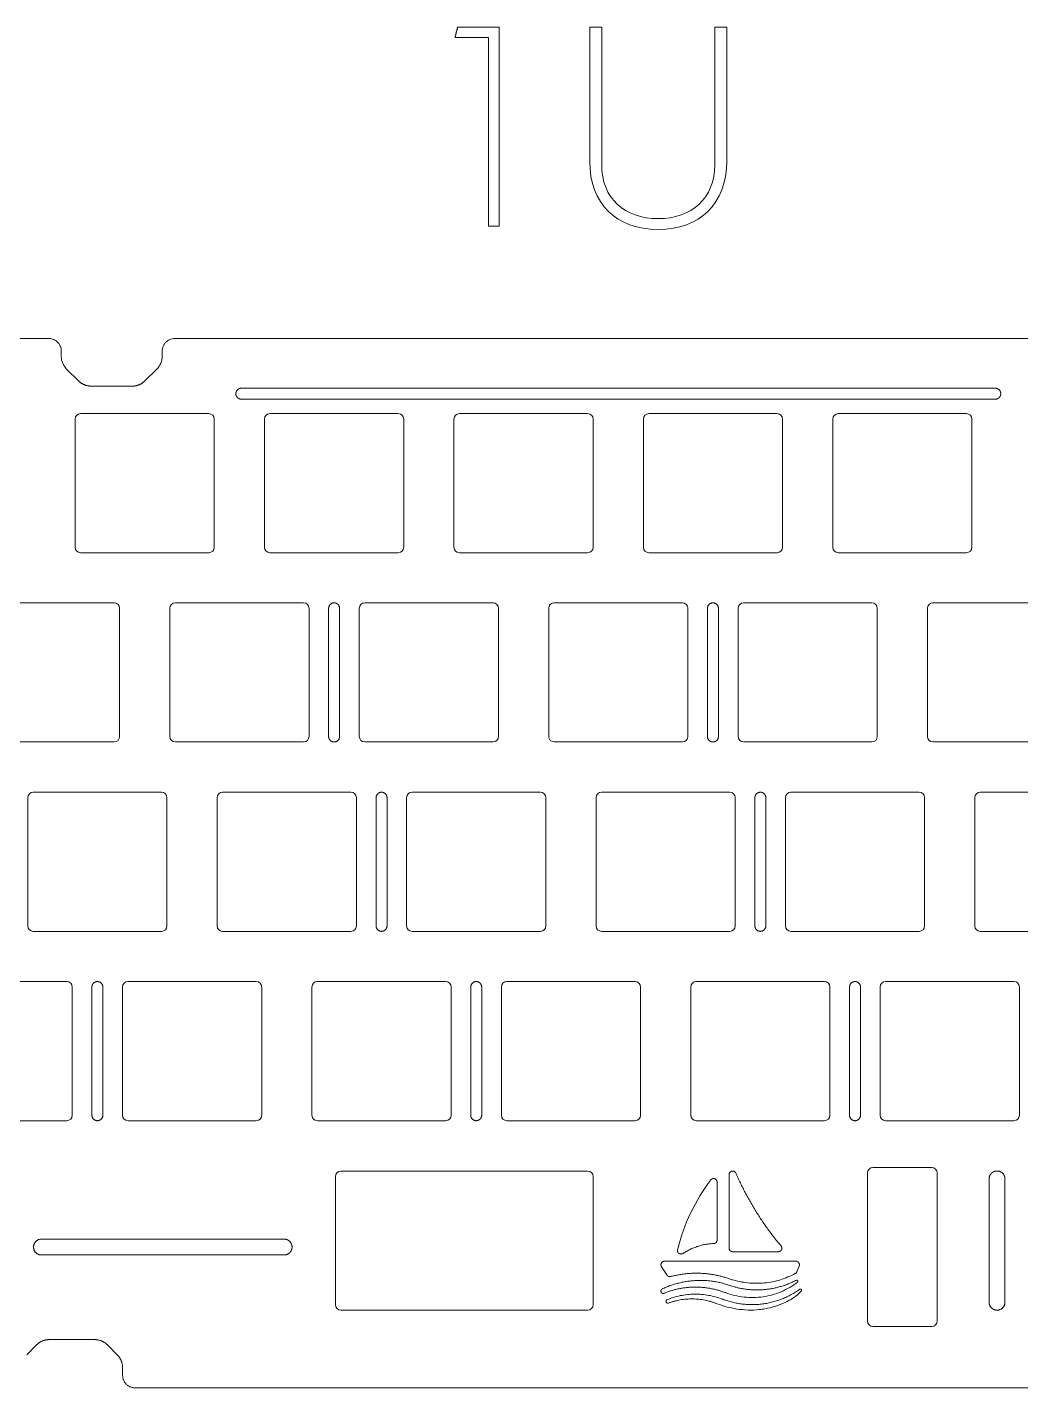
# Model space of a CAD drawing. Header units: inches. Extents: x -352 to 354, y -90 to 112.
# Drawn here: x -253.7 to -153.8, y -90.2 to 46.7 of the extents above; entities that cross this region are included whole.
import ezdxf

# ---------------------------------------------------------------- set-up
doc = ezdxf.new("R2010")
doc.units = ezdxf.units.IN
doc.header["$MEASUREMENT"] = 0
doc.layers.add('定位板', color=7, linetype='Continuous', lineweight=18, true_color=0x7efae9)

msp = doc.modelspace()

# ---------------------------------------------------------------- linework, layer by layer
at = {"layer": '定位板'}
for p, q in [((-206.24, 46.72), (-206.24, 26.72)), ((-195.92, 46.72), (-197.12, 46.72)), ((-197.12, 46.72), (-197.12, 33.26)), ((-195.92, 32.89), (-195.92, 46.72)), ((-184.55, 46.72), (-184.55, 32.89)), ((-183.35, 46.72), (-183.35, 33.26)), ((-207.32, 45.69), (-207.32, 26.72)), ((-337.58, 15.41), (-251.55, 15.41)), ((-238.85, 15.41), (-149.66, 15.41)), ((-250.27, 14.13), (-250.27, 13.62)), ((-240.13, 13.62), (-240.13, 14.13)), ((-249.73, 12.33), (-248.53, 11.14)), ((-241.86, 11.14), (-240.66, 12.33)), ((-247.25, 10.61), (-243.14, 10.61)), ((-232.16, 10.4), (-156.33, 10.4)), ((-156.33, 9.3), (-232.16, 9.3)), ((-248.88, -5.6), (-248.88, 7.3)), ((-248.33, 7.85), (-235.43, 7.85)), ((-234.88, 7.3), (-234.88, -5.6)), ((-229.83, -5.6), (-229.83, 7.3)), ((-229.28, 7.85), (-216.38, 7.85)), ((-215.83, 7.3), (-215.83, -5.6)), ((-210.78, -5.6), (-210.78, 7.3)), ((-210.23, 7.85), (-197.33, 7.85)), ((-196.78, 7.3), (-196.78, -5.6)), ((-191.73, -5.6), (-191.73, 7.3)), ((-191.18, 7.85), (-178.28, 7.85)), ((-177.73, 7.3), (-177.73, -5.6)), ((-172.68, -5.6), (-172.68, 7.3)), ((-172.13, 7.85), (-159.23, 7.85)), ((-158.68, 7.3), (-158.68, -5.6)), ((-235.43, -6.15), (-248.33, -6.15)), ((-216.38, -6.15), (-229.28, -6.15)), ((-197.33, -6.15), (-210.23, -6.15)), ((-178.28, -6.15), (-191.18, -6.15)), ((-159.23, -6.15), (-172.13, -6.15)), ((-257.85, -11.19), (-244.95, -11.19)), ((-244.4, -11.74), (-244.4, -24.64)), ((-239.35, -24.64), (-239.35, -11.74)), ((-238.8, -11.19), (-225.9, -11.19)), ((-225.35, -11.74), (-225.35, -24.64)), ((-223.38, -24.64), (-223.38, -11.74)), ((-222.28, -11.74), (-222.28, -24.64)), ((-220.3, -24.64), (-220.3, -11.74)), ((-219.75, -11.19), (-206.85, -11.19)), ((-206.3, -11.74), (-206.3, -24.64)), ((-201.25, -24.64), (-201.25, -11.74)), ((-200.7, -11.19), (-187.8, -11.19)), ((-187.25, -11.74), (-187.25, -24.64)), ((-185.28, -24.64), (-185.28, -11.74)), ((-184.18, -11.74), (-184.18, -24.64)), ((-182.2, -24.64), (-182.2, -11.74)), ((-181.65, -11.19), (-168.75, -11.19)), ((-168.2, -11.74), (-168.2, -24.64)), ((-163.15, -24.64), (-163.15, -11.74)), ((-162.6, -11.19), (-149.7, -11.19)), ((-244.95, -25.19), (-257.85, -25.19)), ((-225.9, -25.19), (-238.8, -25.19)), ((-206.85, -25.19), (-219.75, -25.19)), ((-187.8, -25.19), (-200.7, -25.19)), ((-168.75, -25.19), (-181.65, -25.19)), ((-149.7, -25.19), (-162.6, -25.19)), ((-253.64, -43.69), (-253.64, -30.79)), ((-253.09, -30.24), (-240.19, -30.24)), ((-239.64, -30.79), (-239.64, -43.69)), ((-234.59, -43.69), (-234.59, -30.79)), ((-234.04, -30.24), (-221.14, -30.24)), ((-220.59, -30.79), (-220.59, -43.69)), ((-218.61, -43.69), (-218.61, -30.79)), ((-217.51, -30.79), (-217.51, -43.69)), ((-215.54, -43.69), (-215.54, -30.79)), ((-214.99, -30.24), (-202.09, -30.24)), ((-201.54, -30.79), (-201.54, -43.69)), ((-196.49, -43.69), (-196.49, -30.79)), ((-195.94, -30.24), (-183.04, -30.24)), ((-182.49, -30.79), (-182.49, -43.69)), ((-180.51, -43.69), (-180.51, -30.79)), ((-179.41, -30.79), (-179.41, -43.69)), ((-177.44, -43.69), (-177.44, -30.79)), ((-176.89, -30.24), (-163.99, -30.24)), ((-163.44, -30.79), (-163.44, -43.69)), ((-158.39, -43.69), (-158.39, -30.79)), ((-157.84, -30.24), (-144.94, -30.24)), ((-240.19, -44.24), (-253.09, -44.24)), ((-221.14, -44.24), (-234.04, -44.24)), ((-202.09, -44.24), (-214.99, -44.24)), ((-183.04, -44.24), (-195.94, -44.24)), ((-163.99, -44.24), (-176.89, -44.24)), ((-144.94, -44.24), (-157.84, -44.24)), ((-262.61, -49.29), (-249.71, -49.29)), ((-249.16, -49.84), (-249.16, -62.74)), ((-247.19, -62.74), (-247.19, -49.84)), ((-246.09, -49.84), (-246.09, -62.74)), ((-244.11, -62.74), (-244.11, -49.84)), ((-243.56, -49.29), (-230.66, -49.29)), ((-230.11, -49.84), (-230.11, -62.74)), ((-225.06, -62.74), (-225.06, -49.84)), ((-224.51, -49.29), (-211.61, -49.29)), ((-211.06, -49.84), (-211.06, -62.74)), ((-209.09, -62.74), (-209.09, -49.84)), ((-207.99, -49.84), (-207.99, -62.74)), ((-206.01, -62.74), (-206.01, -49.84)), ((-205.46, -49.29), (-192.56, -49.29)), ((-192.01, -49.84), (-192.01, -62.74)), ((-186.96, -62.74), (-186.96, -49.84)), ((-186.41, -49.29), (-173.51, -49.29)), ((-172.96, -49.84), (-172.96, -62.74)), ((-170.99, -62.74), (-170.99, -49.84)), ((-169.89, -49.84), (-169.89, -62.74)), ((-167.91, -62.74), (-167.91, -49.84)), ((-167.36, -49.29), (-154.46, -49.29)), ((-153.91, -49.84), (-153.91, -62.74)), ((-249.71, -63.29), (-262.61, -63.29)), ((-230.66, -63.29), (-243.56, -63.29)), ((-211.61, -63.29), (-224.51, -63.29)), ((-192.56, -63.29), (-205.46, -63.29)), ((-173.51, -63.29), (-186.41, -63.29)), ((-154.46, -63.29), (-167.36, -63.29)), ((-197.33, -68.35), (-222.14, -68.35)), ((-168.64, -68), (-162.73, -68)), ((-222.69, -68.9), (-222.69, -81.8)), ((-196.78, -81.8), (-196.78, -68.9)), ((-183.1, -76.12), (-183.1, -68.71)), ((-169.19, -83.45), (-169.19, -68.55)), ((-162.18, -68.55), (-162.18, -83.45)), ((-156.96, -81.55), (-156.96, -69.15)), ((-155.36, -69.15), (-155.36, -81.55)), ((-252.26, -75.2), (-227.86, -75.2)), ((-178.16, -76.47), (-182.74, -76.47)), ((-227.86, -76.8), (-252.26, -76.8)), ((-189.36, -78.81), (-189.9, -77.98)), ((-189.61, -77.43), (-176.38, -77.43)), ((-182.84, -79.93), (-182.8, -79.94)), ((-222.14, -82.35), (-197.33, -82.35)), ((-162.73, -84), (-168.64, -84)), ((-252.76, -85.85), (-253.75, -86.85)), ((-246.94, -85.31), (-251.45, -85.31)), ((-244.64, -86.85), (-245.63, -85.85)), ((-244.1, -88.91), (-244.1, -88.16)), ((-145.66, -90.16), (-242.85, -90.16))]:
    msp.add_line(p, q, dxfattribs=at)
for points in [[(-187.74, -76.65), (-187.75, -76.65), (-187.76, -76.65), (-187.76, -76.66), (-187.77, -76.66), (-187.77, -76.66), (-187.78, -76.66), (-187.78, -76.67), (-187.79, -76.67), (-187.8, -76.67), (-187.8, -76.68), (-187.81, -76.68), (-187.81, -76.68), (-187.82, -76.68), (-187.83, -76.69), (-187.83, -76.69), (-187.84, -76.69), (-187.84, -76.69), (-187.85, -76.69), (-187.86, -76.7), (-187.86, -76.7), (-187.87, -76.7), (-187.88, -76.7), (-187.88, -76.7), (-187.89, -76.7), (-187.9, -76.7), (-187.9, -76.7), (-187.91, -76.7), (-187.92, -76.71), (-187.93, -76.71), (-187.93, -76.71), (-187.94, -76.71), (-187.95, -76.71), (-187.95, -76.71), (-187.96, -76.71), (-187.97, -76.71), (-187.97, -76.7), (-187.98, -76.7), (-187.99, -76.7), (-187.99, -76.7), (-188, -76.7), (-188.01, -76.7), (-188.01, -76.7), (-188.02, -76.7), (-188.03, -76.7), (-188.03, -76.69), (-188.04, -76.69), (-188.05, -76.69), (-188.05, -76.69), (-188.06, -76.69), (-188.07, -76.68), (-188.07, -76.68), (-188.08, -76.68), (-188.08, -76.68), (-188.09, -76.67), (-188.1, -76.67), (-188.1, -76.67), (-188.11, -76.67), (-188.11, -76.66), (-188.12, -76.66), (-188.13, -76.66), (-188.13, -76.65), (-188.14, -76.65), (-188.14, -76.65), (-188.15, -76.64), (-188.15, -76.64), (-188.16, -76.64), (-188.16, -76.63), (-188.17, -76.63), (-188.17, -76.62), (-188.18, -76.62), (-188.18, -76.61), (-188.19, -76.61), (-188.19, -76.61), (-188.2, -76.6), (-188.2, -76.6), (-188.2, -76.59), (-188.21, -76.59), (-188.21, -76.58), (-188.22, -76.58), (-188.22, -76.57), (-188.23, -76.57), (-188.23, -76.56), (-188.23, -76.56), (-188.24, -76.55), (-188.24, -76.54), (-188.25, -76.54), (-188.25, -76.53), (-188.25, -76.53), (-188.26, -76.52), (-188.26, -76.51), (-188.26, -76.51), (-188.26, -76.5), (-188.27, -76.5), (-188.27, -76.49), (-188.27, -76.48), (-188.28, -76.48), (-188.28, -76.47), (-188.28, -76.46), (-188.28, -76.46), (-188.28, -76.45), (-188.29, -76.44), (-188.29, -76.44), (-188.29, -76.43), (-188.29, -76.42), (-188.29, -76.42), (-188.29, -76.41), (-188.29, -76.4), (-188.3, -76.4), (-188.3, -76.39), (-188.3, -76.38), (-188.3, -76.38), (-188.3, -76.37), (-188.3, -76.36), (-188.3, -76.36), (-188.3, -76.35), (-188.3, -76.34), (-188.3, -76.34), (-188.3, -76.33), (-188.3, -76.32), (-188.3, -76.32), (-188.3, -76.31), (-188.3, -76.3), (-188.29, -76.3), (-188.29, -76.29), (-188.29, -76.29), (-188.29, -76.28), (-188.29, -76.27), (-188.29, -76.27), (-188.17, -75.8), (-188.03, -75.33), (-187.89, -74.86), (-187.73, -74.4), (-187.56, -73.94), (-187.38, -73.48), (-187.18, -73.03), (-186.98, -72.59), (-186.76, -72.15), (-186.53, -71.71), (-186.3, -71.28), (-186.05, -70.86), (-185.79, -70.45), (-185.52, -70.04), (-185.24, -69.64), (-184.95, -69.25), (-184.94, -69.24), (-184.94, -69.24), (-184.93, -69.23), (-184.93, -69.23), (-184.93, -69.22), (-184.92, -69.22), (-184.92, -69.21), (-184.91, -69.21), (-184.91, -69.2), (-184.9, -69.2), (-184.9, -69.19), (-184.89, -69.19), (-184.89, -69.19), (-184.88, -69.18), (-184.88, -69.18), (-184.87, -69.17), (-184.86, -69.17), (-184.86, -69.17), (-184.85, -69.16), (-184.85, -69.16), (-184.84, -69.15), (-184.83, -69.15), (-184.83, -69.15), (-184.82, -69.14), (-184.82, -69.14), (-184.81, -69.14), (-184.8, -69.14), (-184.8, -69.13), (-184.79, -69.13), (-184.78, -69.13), (-184.78, -69.13), (-184.77, -69.12), (-184.76, -69.12), (-184.75, -69.12), (-184.75, -69.12), (-184.74, -69.12), (-184.73, -69.12), (-184.73, -69.11), (-184.72, -69.11), (-184.71, -69.11), (-184.71, -69.11), (-184.7, -69.11), (-184.69, -69.11), (-184.68, -69.11), (-184.68, -69.11), (-184.67, -69.11), (-184.66, -69.11), (-184.66, -69.11), (-184.65, -69.11), (-184.64, -69.11), (-184.64, -69.11), (-184.63, -69.11), (-184.62, -69.11), (-184.62, -69.11), (-184.61, -69.11), (-184.6, -69.11), (-184.6, -69.11), (-184.59, -69.12), (-184.58, -69.12), (-184.58, -69.12), (-184.57, -69.12), (-184.56, -69.12), (-184.56, -69.12), (-184.55, -69.13), (-184.54, -69.13), (-184.54, -69.13), (-184.53, -69.13), (-184.53, -69.14), (-184.52, -69.14), (-184.51, -69.14), (-184.51, -69.14), (-184.5, -69.15), (-184.5, -69.15), (-184.49, -69.15), (-184.48, -69.16), (-184.48, -69.16), (-184.47, -69.16), (-184.47, -69.17), (-184.46, -69.17), (-184.46, -69.18), (-184.45, -69.18), (-184.44, -69.18), (-184.44, -69.19), (-184.43, -69.19), (-184.43, -69.2), (-184.42, -69.2), (-184.42, -69.21), (-184.41, -69.21), (-184.41, -69.22), (-184.4, -69.22), (-184.4, -69.23), (-184.39, -69.23), (-184.39, -69.24), (-184.38, -69.24), (-184.38, -69.25), (-184.38, -69.26), (-184.37, -69.26), (-184.37, -69.27), (-184.36, -69.27), (-184.36, -69.28), (-184.36, -69.29), (-184.35, -69.29), (-184.35, -69.3), (-184.35, -69.3), (-184.34, -69.31), (-184.34, -69.32), (-184.34, -69.32), (-184.34, -69.33), (-184.33, -69.34), (-184.33, -69.34), (-184.33, -69.35), (-184.33, -69.36), (-184.32, -69.36), (-184.32, -69.37), (-184.32, -69.38), (-184.32, -69.38), (-184.32, -69.39), (-184.32, -69.4), (-184.31, -69.4), (-184.31, -69.41), (-184.31, -69.42), (-184.31, -69.42), (-184.31, -69.43), (-184.31, -69.44), (-184.31, -69.44), (-184.31, -69.45), (-184.31, -69.46), (-184.31, -69.46), (-184.31, -75.29)], [(-176.06, -77.93), (-176.3, -78.5), (-176.3, -78.5), (-176.31, -78.51), (-176.31, -78.52), (-176.31, -78.52), (-176.32, -78.53), (-176.32, -78.54), (-176.32, -78.54), (-176.33, -78.55), (-176.33, -78.56), (-176.34, -78.56), (-176.34, -78.57), (-176.34, -78.57), (-176.35, -78.58), (-176.35, -78.59), (-176.36, -78.59), (-176.36, -78.6), (-176.37, -78.6), (-176.37, -78.61), (-176.38, -78.61), (-176.39, -78.62), (-176.39, -78.62), (-176.4, -78.63), (-176.4, -78.63), (-176.41, -78.64), (-176.41, -78.64), (-176.42, -78.65), (-176.43, -78.65), (-176.43, -78.65), (-176.44, -78.66), (-176.45, -78.66), (-176.45, -78.67), (-176.46, -78.67), (-176.64, -78.76), (-176.82, -78.85), (-177, -78.93), (-177.19, -79.01), (-177.37, -79.09), (-177.56, -79.16), (-177.76, -79.23), (-177.95, -79.29), (-178.15, -79.35), (-178.35, -79.4), (-178.55, -79.45), (-178.75, -79.49), (-178.95, -79.53), (-179.16, -79.56), (-179.36, -79.59), (-179.57, -79.61), (-179.77, -79.63), (-179.98, -79.64), (-180.19, -79.65), (-180.39, -79.65), (-180.6, -79.64), (-180.81, -79.64), (-181.01, -79.62), (-181.21, -79.6), (-181.42, -79.58), (-181.62, -79.55), (-181.82, -79.52), (-182.02, -79.48), (-182.22, -79.44), (-182.41, -79.39), (-182.6, -79.34), (-182.8, -79.29)], [(-176.34, -79.33), (-176.34, -79.33), (-176.34, -79.33), (-176.34, -79.33), (-176.33, -79.33), (-176.33, -79.33), (-176.33, -79.33), (-176.33, -79.33), (-176.33, -79.33), (-176.32, -79.33), (-176.32, -79.33), (-176.32, -79.32), (-176.32, -79.32), (-176.31, -79.32), (-176.31, -79.32), (-176.31, -79.32), (-176.31, -79.32), (-176.3, -79.32), (-176.3, -79.32), (-176.3, -79.32), (-176.29, -79.32), (-176.29, -79.32), (-176.29, -79.32), (-176.29, -79.32), (-176.28, -79.32), (-176.28, -79.32), (-176.28, -79.32), (-176.28, -79.32), (-176.27, -79.32), (-176.27, -79.32), (-176.27, -79.32), (-176.26, -79.32), (-176.26, -79.32), (-176.26, -79.33), (-176.26, -79.33), (-176.25, -79.33), (-176.25, -79.33), (-176.25, -79.33), (-176.25, -79.33), (-176.24, -79.33), (-176.24, -79.33), (-176.24, -79.33), (-176.24, -79.34), (-176.23, -79.34), (-176.23, -79.34), (-176.23, -79.34), (-176.23, -79.34), (-176.22, -79.34), (-176.22, -79.34), (-176.22, -79.35), (-176.22, -79.35), (-176.22, -79.35), (-176.21, -79.35), (-176.21, -79.35), (-176.21, -79.35), (-176.21, -79.36), (-176.21, -79.36), (-176.2, -79.36), (-176.2, -79.36), (-176.2, -79.36), (-176.2, -79.37), (-176.2, -79.37), (-176.2, -79.37), (-176.2, -79.37), (-176.19, -79.37), (-176.19, -79.38), (-176.19, -79.38), (-176.19, -79.38), (-176.19, -79.38), (-176.19, -79.38), (-176.19, -79.39), (-176.19, -79.39), (-176.19, -79.39), (-176.18, -79.39), (-176.18, -79.4), (-176.18, -79.4), (-176.18, -79.4), (-176.18, -79.4), (-176.18, -79.41), (-176.18, -79.41), (-176.18, -79.41), (-176.18, -79.41), (-176.18, -79.42), (-176.18, -79.42), (-176.18, -79.42), (-176.18, -79.43), (-176.18, -79.43), (-176.18, -79.43), (-176.18, -79.43), (-176.18, -79.44), (-176.18, -79.44), (-176.18, -79.44), (-176.18, -79.44), (-176.18, -79.45), (-176.18, -79.45), (-176.18, -79.45), (-176.18, -79.46), (-176.18, -79.46), (-176.18, -79.46), (-176.18, -79.46), (-176.18, -79.47), (-176.18, -79.47), (-176.18, -79.47), (-176.18, -79.47), (-176.18, -79.48), (-176.19, -79.48), (-176.19, -79.48), (-176.19, -79.48), (-176.19, -79.49), (-176.19, -79.49), (-176.19, -79.49), (-176.19, -79.49), (-176.19, -79.5), (-176.2, -79.5), (-176.2, -79.5), (-176.2, -79.5), (-176.2, -79.5), (-176.2, -79.51), (-176.2, -79.51), (-176.21, -79.51), (-176.21, -79.51), (-176.21, -79.51), (-176.21, -79.52), (-176.21, -79.52), (-176.21, -79.52), (-176.22, -79.52), (-176.22, -79.52), (-176.22, -79.52), (-176.22, -79.53), (-176.41, -79.67), (-176.61, -79.8), (-176.81, -79.93), (-177.01, -80.06), (-177.22, -80.17), (-177.43, -80.28), (-177.64, -80.39), (-177.86, -80.49), (-178.08, -80.58), (-178.3, -80.66), (-178.53, -80.73), (-178.76, -80.8), (-178.99, -80.86), (-179.22, -80.92), (-179.45, -80.96), (-179.69, -81), (-179.93, -81.03), (-180.16, -81.05), (-180.4, -81.07), (-180.64, -81.08), (-180.88, -81.08), (-181.12, -81.07), (-181.36, -81.05), (-181.6, -81.03), (-181.84, -81), (-182.08, -80.96), (-182.32, -80.92), (-182.55, -80.87), (-182.79, -80.81), (-183.02, -80.74), (-183.25, -80.67), (-183.48, -80.59), (-183.57, -80.56)], [(-189.21, -81.64), (-189.22, -81.64), (-189.22, -81.64), (-189.23, -81.64), (-189.23, -81.64), (-189.23, -81.64), (-189.24, -81.64), (-189.24, -81.64), (-189.25, -81.64), (-189.25, -81.64), (-189.25, -81.65), (-189.26, -81.65), (-189.26, -81.65), (-189.27, -81.65), (-189.27, -81.65), (-189.28, -81.65), (-189.28, -81.65), (-189.28, -81.65), (-189.29, -81.65), (-189.29, -81.65), (-189.3, -81.65), (-189.3, -81.64), (-189.31, -81.64), (-189.31, -81.64), (-189.32, -81.64), (-189.32, -81.64), (-189.32, -81.64), (-189.33, -81.64), (-189.33, -81.64), (-189.34, -81.64), (-189.34, -81.63), (-189.35, -81.63), (-189.35, -81.63), (-189.35, -81.63), (-189.36, -81.63), (-189.36, -81.62), (-189.37, -81.62), (-189.37, -81.62), (-189.37, -81.62), (-189.38, -81.61), (-189.38, -81.61), (-189.39, -81.61), (-189.39, -81.61), (-189.39, -81.6), (-189.4, -81.6), (-189.4, -81.6), (-189.4, -81.59), (-189.41, -81.59), (-189.41, -81.59), (-189.41, -81.59), (-189.41, -81.58), (-189.42, -81.58), (-189.42, -81.57), (-189.42, -81.57), (-189.42, -81.57), (-189.43, -81.56), (-189.43, -81.56), (-189.43, -81.56), (-189.43, -81.55), (-189.44, -81.55), (-189.44, -81.55), (-189.44, -81.54), (-189.44, -81.54), (-189.44, -81.54), (-189.44, -81.53), (-189.44, -81.53), (-189.45, -81.52), (-189.45, -81.52), (-189.45, -81.52), (-189.45, -81.51), (-189.45, -81.51), (-189.45, -81.5), (-189.45, -81.5), (-189.45, -81.5), (-189.45, -81.49), (-189.45, -81.49), (-189.45, -81.48), (-189.46, -81.48), (-189.46, -81.48), (-189.46, -81.47), (-189.46, -81.47), (-189.46, -81.46), (-189.46, -81.46), (-189.45, -81.45), (-189.45, -81.45), (-189.45, -81.44), (-189.45, -81.44), (-189.45, -81.44), (-189.45, -81.43), (-189.45, -81.43), (-189.45, -81.42), (-189.45, -81.42), (-189.45, -81.41), (-189.45, -81.41), (-189.44, -81.4), (-189.44, -81.4), (-189.44, -81.4), (-189.44, -81.39), (-189.44, -81.39), (-189.43, -81.38), (-189.43, -81.38), (-189.43, -81.38), (-189.43, -81.37), (-189.43, -81.37), (-189.42, -81.36), (-189.42, -81.36), (-189.42, -81.36), (-189.41, -81.35), (-189.41, -81.35), (-189.41, -81.35), (-189.41, -81.34), (-189.4, -81.34), (-189.4, -81.34), (-189.4, -81.33), (-189.39, -81.33), (-189.39, -81.33), (-189.39, -81.33), (-189.38, -81.32), (-189.38, -81.32), (-189.38, -81.32), (-189.37, -81.32), (-189.37, -81.31), (-189.37, -81.31), (-189.36, -81.31), (-189.36, -81.31), (-189.35, -81.31), (-189.35, -81.3), (-189.35, -81.3), (-189.34, -81.3), (-189.18, -81.24), (-189.02, -81.18), (-188.85, -81.12), (-188.69, -81.07), (-188.52, -81.02), (-188.35, -80.97), (-188.18, -80.93), (-188, -80.89), (-187.83, -80.86), (-187.65, -80.83), (-187.48, -80.81), (-187.3, -80.78), (-187.12, -80.77), (-186.94, -80.75), (-186.76, -80.75), (-186.59, -80.74), (-186.41, -80.74), (-186.23, -80.74), (-186.05, -80.75), (-185.87, -80.76), (-185.69, -80.78), (-185.52, -80.8), (-185.34, -80.83), (-185.17, -80.86), (-184.99, -80.89), (-184.82, -80.93), (-184.65, -80.97), (-184.48, -81.01), (-184.31, -81.06), (-184.14, -81.11), (-183.98, -81.17), (-183.82, -81.23), (-183.71, -81.26)], [(-176.02, -80.26), (-176.01, -80.26), (-176.01, -80.25), (-176.01, -80.25), (-176.01, -80.25), (-176.01, -80.25), (-176, -80.25), (-176, -80.25), (-176, -80.25), (-176, -80.24), (-175.99, -80.24), (-175.99, -80.24), (-175.99, -80.24), (-175.98, -80.24), (-175.98, -80.24), (-175.98, -80.24), (-175.98, -80.24), (-175.97, -80.24), (-175.97, -80.24), (-175.97, -80.24), (-175.96, -80.23), (-175.96, -80.23), (-175.96, -80.23), (-175.96, -80.23), (-175.95, -80.23), (-175.95, -80.23), (-175.95, -80.23), (-175.94, -80.23), (-175.94, -80.23), (-175.94, -80.23), (-175.93, -80.23), (-175.93, -80.23), (-175.93, -80.23), (-175.93, -80.23), (-175.92, -80.23), (-175.92, -80.24), (-175.92, -80.24), (-175.91, -80.24), (-175.91, -80.24), (-175.91, -80.24), (-175.9, -80.24), (-175.9, -80.24), (-175.9, -80.24), (-175.9, -80.24), (-175.89, -80.24), (-175.89, -80.24), (-175.89, -80.25), (-175.89, -80.25), (-175.88, -80.25), (-175.88, -80.25), (-175.88, -80.25), (-175.87, -80.25), (-175.87, -80.25), (-175.87, -80.26), (-175.87, -80.26), (-175.87, -80.26), (-175.86, -80.26), (-175.86, -80.26), (-175.86, -80.26), (-175.86, -80.27), (-175.85, -80.27), (-175.85, -80.27), (-175.85, -80.27), (-175.85, -80.27), (-175.85, -80.28), (-175.85, -80.28), (-175.84, -80.28), (-175.84, -80.28), (-175.84, -80.29), (-175.84, -80.29), (-175.84, -80.29), (-175.84, -80.29), (-175.83, -80.29), (-175.83, -80.3), (-175.83, -80.3), (-175.83, -80.3), (-175.83, -80.3), (-175.83, -80.31), (-175.83, -80.31), (-175.83, -80.31), (-175.82, -80.32), (-175.82, -80.32), (-175.82, -80.32), (-175.82, -80.32), (-175.82, -80.33), (-175.82, -80.33), (-175.82, -80.33), (-175.82, -80.34), (-175.82, -80.34), (-175.82, -80.34), (-175.82, -80.34), (-175.82, -80.35), (-175.82, -80.35), (-175.82, -80.35), (-175.82, -80.36), (-175.82, -80.36), (-175.82, -80.36), (-175.82, -80.37), (-175.82, -80.37), (-175.82, -80.37), (-175.82, -80.37), (-175.82, -80.38), (-175.82, -80.38), (-175.82, -80.38), (-175.82, -80.39), (-175.82, -80.39), (-175.82, -80.39), (-175.82, -80.4), (-175.82, -80.4), (-175.82, -80.4), (-175.82, -80.4), (-175.83, -80.41), (-175.83, -80.41), (-175.83, -80.41), (-175.83, -80.41), (-175.83, -80.42), (-175.83, -80.42), (-175.83, -80.42), (-175.83, -80.43), (-175.84, -80.43), (-175.84, -80.43), (-175.84, -80.43), (-175.84, -80.43), (-175.84, -80.44), (-175.84, -80.44), (-175.85, -80.44), (-175.85, -80.44), (-175.85, -80.45), (-175.85, -80.45), (-175.95, -80.55), (-176.06, -80.65), (-176.16, -80.75), (-176.27, -80.84), (-176.38, -80.93), (-176.49, -81.01), (-176.6, -81.09), (-176.71, -81.16), (-176.82, -81.23), (-176.93, -81.3), (-177.05, -81.36), (-177.16, -81.42), (-177.28, -81.48), (-177.39, -81.54), (-177.63, -81.64), (-177.89, -81.75), (-178.15, -81.85), (-178.42, -81.94), (-178.68, -82.02), (-178.96, -82.1), (-179.23, -82.16), (-179.51, -82.22), (-179.65, -82.24), (-179.79, -82.26), (-179.93, -82.28), (-180.07, -82.3), (-180.35, -82.32), (-180.63, -82.34), (-180.92, -82.34), (-181.2, -82.34), (-181.49, -82.33), (-181.77, -82.3), (-182.05, -82.27), (-182.33, -82.24), (-182.61, -82.19), (-182.88, -82.13), (-183.15, -82.07), (-183.42, -82), (-183.69, -81.92), (-183.96, -81.83), (-184.22, -81.74), (-184.36, -81.69)]]:
    msp.add_lwpolyline(points, dxfattribs=at)
for centre, start, end in [((-248.33, 7.3), 90, 180), ((-235.43, 7.3), 0, 90), ((-229.28, 7.3), 90, 180), ((-216.38, 7.3), 0, 90), ((-210.23, 7.3), 90, 180), ((-197.33, 7.3), 360, 90), ((-191.18, 7.3), 90, 180), ((-178.28, 7.3), 0, 90), ((-172.13, 7.3), 90, 180), ((-159.23, 7.3), 0, 90), ((-248.33, -5.6), 180, 270), ((-235.43, -5.6), 270, 0), ((-229.28, -5.6), 180, 270), ((-216.38, -5.6), 270, 0), ((-210.23, -5.6), 180, 270), ((-197.33, -5.6), 270, 0), ((-191.18, -5.6), 180, 270), ((-178.28, -5.6), 270, 0), ((-172.13, -5.6), 180, 270), ((-159.23, -5.6), 270, 0), ((-244.95, -11.74), 0, 90), ((-238.8, -11.74), 90, 180), ((-225.9, -11.74), 360, 90), ((-219.75, -11.74), 90, 180), ((-206.85, -11.74), 360, 90), ((-200.7, -11.74), 90, 180), ((-187.8, -11.74), 0, 90), ((-181.65, -11.74), 90, 180), ((-168.75, -11.74), 0, 90), ((-162.6, -11.74), 90, 180), ((-244.95, -24.64), 270, 0), ((-238.8, -24.64), 180, 270), ((-225.9, -24.64), 270, 0), ((-219.75, -24.64), 180, 270), ((-206.85, -24.64), 270, 0), ((-200.7, -24.64), 180, 270), ((-187.8, -24.64), 270, 0), ((-181.65, -24.64), 180, 270), ((-168.75, -24.64), 270, 0), ((-162.6, -24.64), 180, 270), ((-253.09, -30.79), 90, 180), ((-240.19, -30.79), 0, 90), ((-234.04, -30.79), 90, 180), ((-221.14, -30.79), 360, 90), ((-214.99, -30.79), 90, 180), ((-202.09, -30.79), 0, 90), ((-195.94, -30.79), 90, 180), ((-183.04, -30.79), 0, 90), ((-176.89, -30.79), 90, 180), ((-163.99, -30.79), 0, 90), ((-157.84, -30.79), 90, 180), ((-253.09, -43.69), 180, 270), ((-240.19, -43.69), 270, 0), ((-234.04, -43.69), 180, 270), ((-221.14, -43.69), 270, 0), ((-214.99, -43.69), 180, 270), ((-202.09, -43.69), 270, 0), ((-195.94, -43.69), 180, 270), ((-183.04, -43.69), 270, 0), ((-176.89, -43.69), 180, 270), ((-163.99, -43.69), 270, 0), ((-157.84, -43.69), 180, 270), ((-249.71, -49.84), 0, 90), ((-243.56, -49.84), 90, 180), ((-230.66, -49.84), 360, 90), ((-224.51, -49.84), 90, 180), ((-211.61, -49.84), 0, 90), ((-205.46, -49.84), 90, 180), ((-192.56, -49.84), 0, 90), ((-186.41, -49.84), 90, 180), ((-173.51, -49.84), 0, 90), ((-167.36, -49.84), 90, 180), ((-154.46, -49.84), 0, 90), ((-249.71, -62.74), 270, 0), ((-243.56, -62.74), 180, 270), ((-230.66, -62.74), 270, 0), ((-224.51, -62.74), 180, 270), ((-211.61, -62.74), 270, 0), ((-205.46, -62.74), 180, 270), ((-192.56, -62.74), 270, 0), ((-186.41, -62.74), 180, 270), ((-173.51, -62.74), 270, 0), ((-167.36, -62.74), 180, 270), ((-154.46, -62.74), 270, 0), ((-222.14, -68.9), 90, 180), ((-197.33, -68.9), 0, 90), ((-168.64, -68.55), 90, 180), ((-162.73, -68.55), 0, 90), ((-222.14, -81.8), 180, 270), ((-197.33, -81.8), 270, 0), ((-168.64, -83.45), 180, 270), ((-162.73, -83.45), 270, 360)]:
    msp.add_arc(centre, 0.55, start, end, dxfattribs=at)
for points, degree in [([(-210.41, 46.72), (-210.54, 46.21), (-210.67, 45.69)], 2), ([(-206.24, 46.72), (-208.32, 46.72), (-210.41, 46.72)], 2), ([(-183.35, 46.72), (-183.95, 46.72), (-184.55, 46.72)], 2), ([(-210.67, 45.69), (-208.99, 45.69), (-207.32, 45.69)], 2), ([(-207.32, 26.72), (-206.78, 26.72), (-206.24, 26.72)], 2), ([(-250.27, 13.62), (-250.27, 13.38), (-250.22, 13.14), (-250.13, 12.93)], 3), ([(-250.13, 12.93), (-250.03, 12.71), (-249.9, 12.5), (-249.73, 12.33)], 3), ([(-240.66, 12.33), (-240.49, 12.5), (-240.36, 12.71), (-240.27, 12.93)], 3), ([(-240.27, 12.93), (-240.17, 13.14), (-240.13, 13.38), (-240.13, 13.62)], 3)]:
    msp.add_open_spline(points, degree=degree, dxfattribs=at)
for points, knots in [([(-197.12, 33.26), (-197.12, 28.92), (-194.41, 26.38), (-190.24, 26.38), (-186.07, 26.38), (-183.35, 28.92), (-183.35, 33.26)], [0, 0, 0, 0, 10.949807, 10.949807, 10.949807, 21.899614, 21.899614, 21.899614, 21.899614]), ([(-184.55, 32.89), (-184.55, 29.52), (-186.84, 27.46), (-190.24, 27.46), (-193.64, 27.46), (-195.92, 29.52), (-195.92, 32.89)], [0, 0, 0, 0, 8.816032, 8.816032, 8.816032, 17.632064, 17.632064, 17.632064, 17.632064]), ([(-251.55, 15.41), (-251.42, 15.41), (-251.2, 15.37), (-250.95, 15.27), (-250.8, 15.17), (-250.66, 15.06), (-250.51, 14.89), (-250.37, 14.65), (-250.28, 14.4), (-250.27, 14.22), (-250.27, 14.13)], [0, 0, 0, 0, 0.389234, 0.659775, 0.793824, 0.929129, 1.198549, 1.469431, 1.738713, 2.009124, 2.009124, 2.009124, 2.009124]), ([(-240.13, 14.13), (-240.12, 14.26), (-240.09, 14.48), (-239.98, 14.72), (-239.89, 14.87), (-239.77, 15.01), (-239.61, 15.17), (-239.37, 15.3), (-239.11, 15.39), (-238.94, 15.41), (-238.85, 15.41)], [0, 0, 0, 0, 0.390328, 0.660867, 0.794915, 0.930217, 1.199568, 1.470106, 1.739131, 2.009131, 2.009131, 2.009131, 2.009131])]:
    msp.add_open_spline(points, degree=3, knots=knots, dxfattribs=at)
for points, weights in [([(-248.53, 11.14), (-248, 10.61), (-247.25, 10.61)], [1, 0.924007551812, 1]), ([(-243.14, 10.61), (-242.39, 10.61), (-241.86, 11.14)], [1, 0.924007565087, 1]), ([(-182.42, -68.57), (-180.68, -72.56), (-177.88, -75.89)], [1, 0.989756337576, 1]), ([(-184.65, -75.65), (-186.34, -75.7), (-187.74, -76.65)], [1, 0.960395357539, 1]), ([(-184.31, -75.29), (-184.31, -75.64), (-184.65, -75.65)], [1, 0.717604532463, 1]), ([(-182.74, -76.47), (-183.1, -76.47), (-183.1, -76.12)], [1, 0.707106781187, 1]), ([(-189.83, -80.22), (-186.39, -78.59), (-182.84, -79.93)], [1, 0.920694806031, 1]), ([(-188.98, -78.97), (-189.22, -79.03), (-189.36, -78.81)], [1, 0.810548107494, 1]), ([(-182.8, -79.29), (-185.83, -78.14), (-188.98, -78.97)], [1, 0.952962470544, 1]), ([(-182.8, -79.94), (-179.45, -80.97), (-176.34, -79.33)], [1, 0.924778942278, 1]), ([(-183.57, -80.56), (-186.62, -79.41), (-189.64, -80.65)], [1, 0.930506315023, 1]), ([(-183.71, -81.26), (-179.59, -82.82), (-176.02, -80.26)], [1, 0.881615565655, 1]), ([(-184.36, -81.69), (-186.77, -80.74), (-189.21, -81.64)], [1, 0.935337855914, 1]), ([(-251.45, -85.31), (-252.22, -85.31), (-252.76, -85.85)], [1, 0.923879532511, 1]), ([(-245.63, -85.85), (-246.17, -85.31), (-246.94, -85.31)], [1, 0.923879532512, 1]), ([(-244.1, -88.16), (-244.1, -87.39), (-244.64, -86.85)], [1, 0.923879532511, 1]), ([(-242.85, -90.16), (-244.1, -90.16), (-244.1, -88.91)], [1, 0.707113333755, 1])]:
    msp.add_rational_spline(points, weights, degree=2, dxfattribs=at)
for points, weights, knots in [([(-232.16, 9.3), (-232.39, 9.3), (-232.55, 9.46), (-232.71, 9.62), (-232.71, 9.85), (-232.71, 10.08), (-232.55, 10.24), (-232.39, 10.4), (-232.16, 10.4)], [1, 0.923879294436, 1, 0.923879294436, 1, 0.923879294436, 1, 0.923879294436, 1], [0, 0, 0, 0.429199, 0.429199, 0.858398, 0.858398, 1.287597, 1.287597, 1.716796, 1.716796, 1.716796]), ([(-156.33, 10.4), (-156.1, 10.4), (-155.94, 10.24), (-155.78, 10.08), (-155.78, 9.85), (-155.78, 9.62), (-155.94, 9.46), (-156.1, 9.3), (-156.33, 9.3)], [1, 0.923879294436, 1, 0.923879294436, 1, 0.923879294436, 1, 0.923879294436, 1], [0, 0, 0, 0.429199, 0.429199, 0.858398, 0.858398, 1.287597, 1.287597, 1.716796, 1.716796, 1.716796]), ([(-223.38, -11.74), (-223.38, -11.19), (-222.83, -11.19), (-222.28, -11.19), (-222.28, -11.74)], [1, 0.707106778967, 1, 0.707106778967, 1], [0, 0, 0, 0.841904, 0.841904, 1.683807, 1.683807, 1.683807]), ([(-185.28, -11.74), (-185.28, -11.19), (-184.73, -11.19), (-184.18, -11.19), (-184.18, -11.74)], [1, 0.707106778967, 1, 0.707106778967, 1], [0, 0, 0, 0.841904, 0.841904, 1.683807, 1.683807, 1.683807]), ([(-222.28, -24.64), (-222.28, -25.19), (-222.83, -25.19), (-223.38, -25.19), (-223.38, -24.64)], [1, 0.707106778967, 1, 0.707106778967, 1], [0, 0, 0, 0.841904, 0.841904, 1.683807, 1.683807, 1.683807]), ([(-184.18, -24.64), (-184.18, -25.19), (-184.73, -25.19), (-185.28, -25.19), (-185.28, -24.64)], [1, 0.707106778967, 1, 0.707106778967, 1], [0, 0, 0, 0.841904, 0.841904, 1.683807, 1.683807, 1.683807]), ([(-218.61, -30.79), (-218.61, -30.24), (-218.06, -30.24), (-217.51, -30.24), (-217.51, -30.79)], [1, 0.707106778967, 1, 0.707106778967, 1], [0, 0, 0, 0.841904, 0.841904, 1.683807, 1.683807, 1.683807]), ([(-180.51, -30.79), (-180.51, -30.24), (-179.96, -30.24), (-179.41, -30.24), (-179.41, -30.79)], [1, 0.707106778967, 1, 0.707106778967, 1], [0, 0, 0, 0.841904, 0.841904, 1.683807, 1.683807, 1.683807]), ([(-217.51, -43.69), (-217.51, -44.24), (-218.06, -44.24), (-218.61, -44.24), (-218.61, -43.69)], [1, 0.707106778967, 1, 0.707106778967, 1], [0, 0, 0, 0.841904, 0.841904, 1.683807, 1.683807, 1.683807]), ([(-179.41, -43.69), (-179.41, -44.24), (-179.96, -44.24), (-180.51, -44.24), (-180.51, -43.69)], [1, 0.707106778967, 1, 0.707106778967, 1], [0, 0, 0, 0.841904, 0.841904, 1.683807, 1.683807, 1.683807]), ([(-247.19, -49.84), (-247.19, -49.29), (-246.64, -49.29), (-246.09, -49.29), (-246.09, -49.84)], [1, 0.707106778967, 1, 0.707106778967, 1], [0, 0, 0, 0.841904, 0.841904, 1.683807, 1.683807, 1.683807]), ([(-209.09, -49.84), (-209.09, -49.29), (-208.54, -49.29), (-207.99, -49.29), (-207.99, -49.84)], [1, 0.707106778967, 1, 0.707106778967, 1], [0, 0, 0, 0.841904, 0.841904, 1.683807, 1.683807, 1.683807]), ([(-170.99, -49.84), (-170.99, -49.29), (-170.44, -49.29), (-169.89, -49.29), (-169.89, -49.84)], [1, 0.707106778967, 1, 0.707106778967, 1], [0, 0, 0, 0.841904, 0.841904, 1.683807, 1.683807, 1.683807]), ([(-246.09, -62.74), (-246.09, -63.29), (-246.64, -63.29), (-247.19, -63.29), (-247.19, -62.74)], [1, 0.707106778967, 1, 0.707106778967, 1], [0, 0, 0, 0.841904, 0.841904, 1.683807, 1.683807, 1.683807]), ([(-207.99, -62.74), (-207.99, -63.29), (-208.54, -63.29), (-209.09, -63.29), (-209.09, -62.74)], [1, 0.707106778967, 1, 0.707106778967, 1], [0, 0, 0, 0.841904, 0.841904, 1.683807, 1.683807, 1.683807]), ([(-169.89, -62.74), (-169.89, -63.29), (-170.44, -63.29), (-170.99, -63.29), (-170.99, -62.74)], [1, 0.707106778967, 1, 0.707106778967, 1], [0, 0, 0, 0.841904, 0.841904, 1.683807, 1.683807, 1.683807]), ([(-183.1, -68.71), (-183.1, -68.42), (-182.81, -68.36), (-182.53, -68.3), (-182.42, -68.57)], [1, 0.775868677884, 1, 0.775868677884, 1], [0, 0, 0, 0.4751711, 0.4751711, 0.9503421, 0.9503421, 0.9503421]), ([(-156.96, -69.15), (-156.96, -68.82), (-156.72, -68.59), (-156.49, -68.35), (-156.16, -68.35), (-155.82, -68.35), (-155.59, -68.59), (-155.36, -68.82), (-155.36, -69.15)], [1, 0.923879344469, 1, 0.923879344469, 1, 0.923879344469, 1, 0.923879344469, 1], [0, 0, 0, 0.62429, 0.62429, 1.24858, 1.24858, 1.872869, 1.872869, 2.497159, 2.497159, 2.497159]), ([(-252.26, -76.8), (-253.06, -76.8), (-253.06, -76), (-253.06, -75.2), (-252.26, -75.2)], [1, 0.707106779194, 1, 0.707106779194, 1], [0, 0, 0, 1.224587, 1.224587, 2.449174, 2.449174, 2.449174]), ([(-227.86, -75.2), (-227.52, -75.2), (-227.29, -75.44), (-227.06, -75.67), (-227.06, -76), (-227.06, -76.34), (-227.29, -76.57), (-227.52, -76.8), (-227.86, -76.8)], [1, 0.923879344469, 1, 0.923879344469, 1, 0.923879344469, 1, 0.923879344469, 1], [0, 0, 0, 0.62429, 0.62429, 1.24858, 1.24858, 1.872869, 1.872869, 2.497159, 2.497159, 2.497159]), ([(-177.88, -75.89), (-177.74, -76.06), (-177.83, -76.27), (-177.93, -76.47), (-178.16, -76.47)], [1, 0.843505363557, 1, 0.843505363557, 1], [0, 0, 0, 0.397053, 0.397053, 0.7941059, 0.7941059, 0.7941059]), ([(-189.9, -77.98), (-190.02, -77.8), (-189.92, -77.62), (-189.82, -77.43), (-189.61, -77.43)], [1, 0.859473611447, 1, 0.859473611447, 1], [0, 0, 0, 0.376251, 0.376251, 0.752502, 0.752502, 0.752502]), ([(-176.38, -77.43), (-176.19, -77.43), (-176.09, -77.59), (-175.98, -77.75), (-176.06, -77.93)], [1, 0.880528057709, 1, 0.880528057709, 1], [0, 0, 0, 0.3469219, 0.3469219, 0.6938437, 0.6938437, 0.6938437]), ([(-189.64, -80.65), (-189.85, -80.74), (-189.94, -80.53), (-190.04, -80.32), (-189.83, -80.22)], [1, 0.716216736561, 1, 0.716216736561, 1], [0, 0, 0, 0.3583402, 0.3583402, 0.7166805, 0.7166805, 0.7166805]), ([(-155.36, -81.55), (-155.36, -82.35), (-156.16, -82.35), (-156.96, -82.35), (-156.96, -81.55)], [1, 0.707106779194, 1, 0.707106779194, 1], [0, 0, 0, 1.224587, 1.224587, 2.449174, 2.449174, 2.449174])]:
    msp.add_rational_spline(points, weights, degree=2, knots=knots, dxfattribs=at)

doc.saveas('drawing.dxf')
